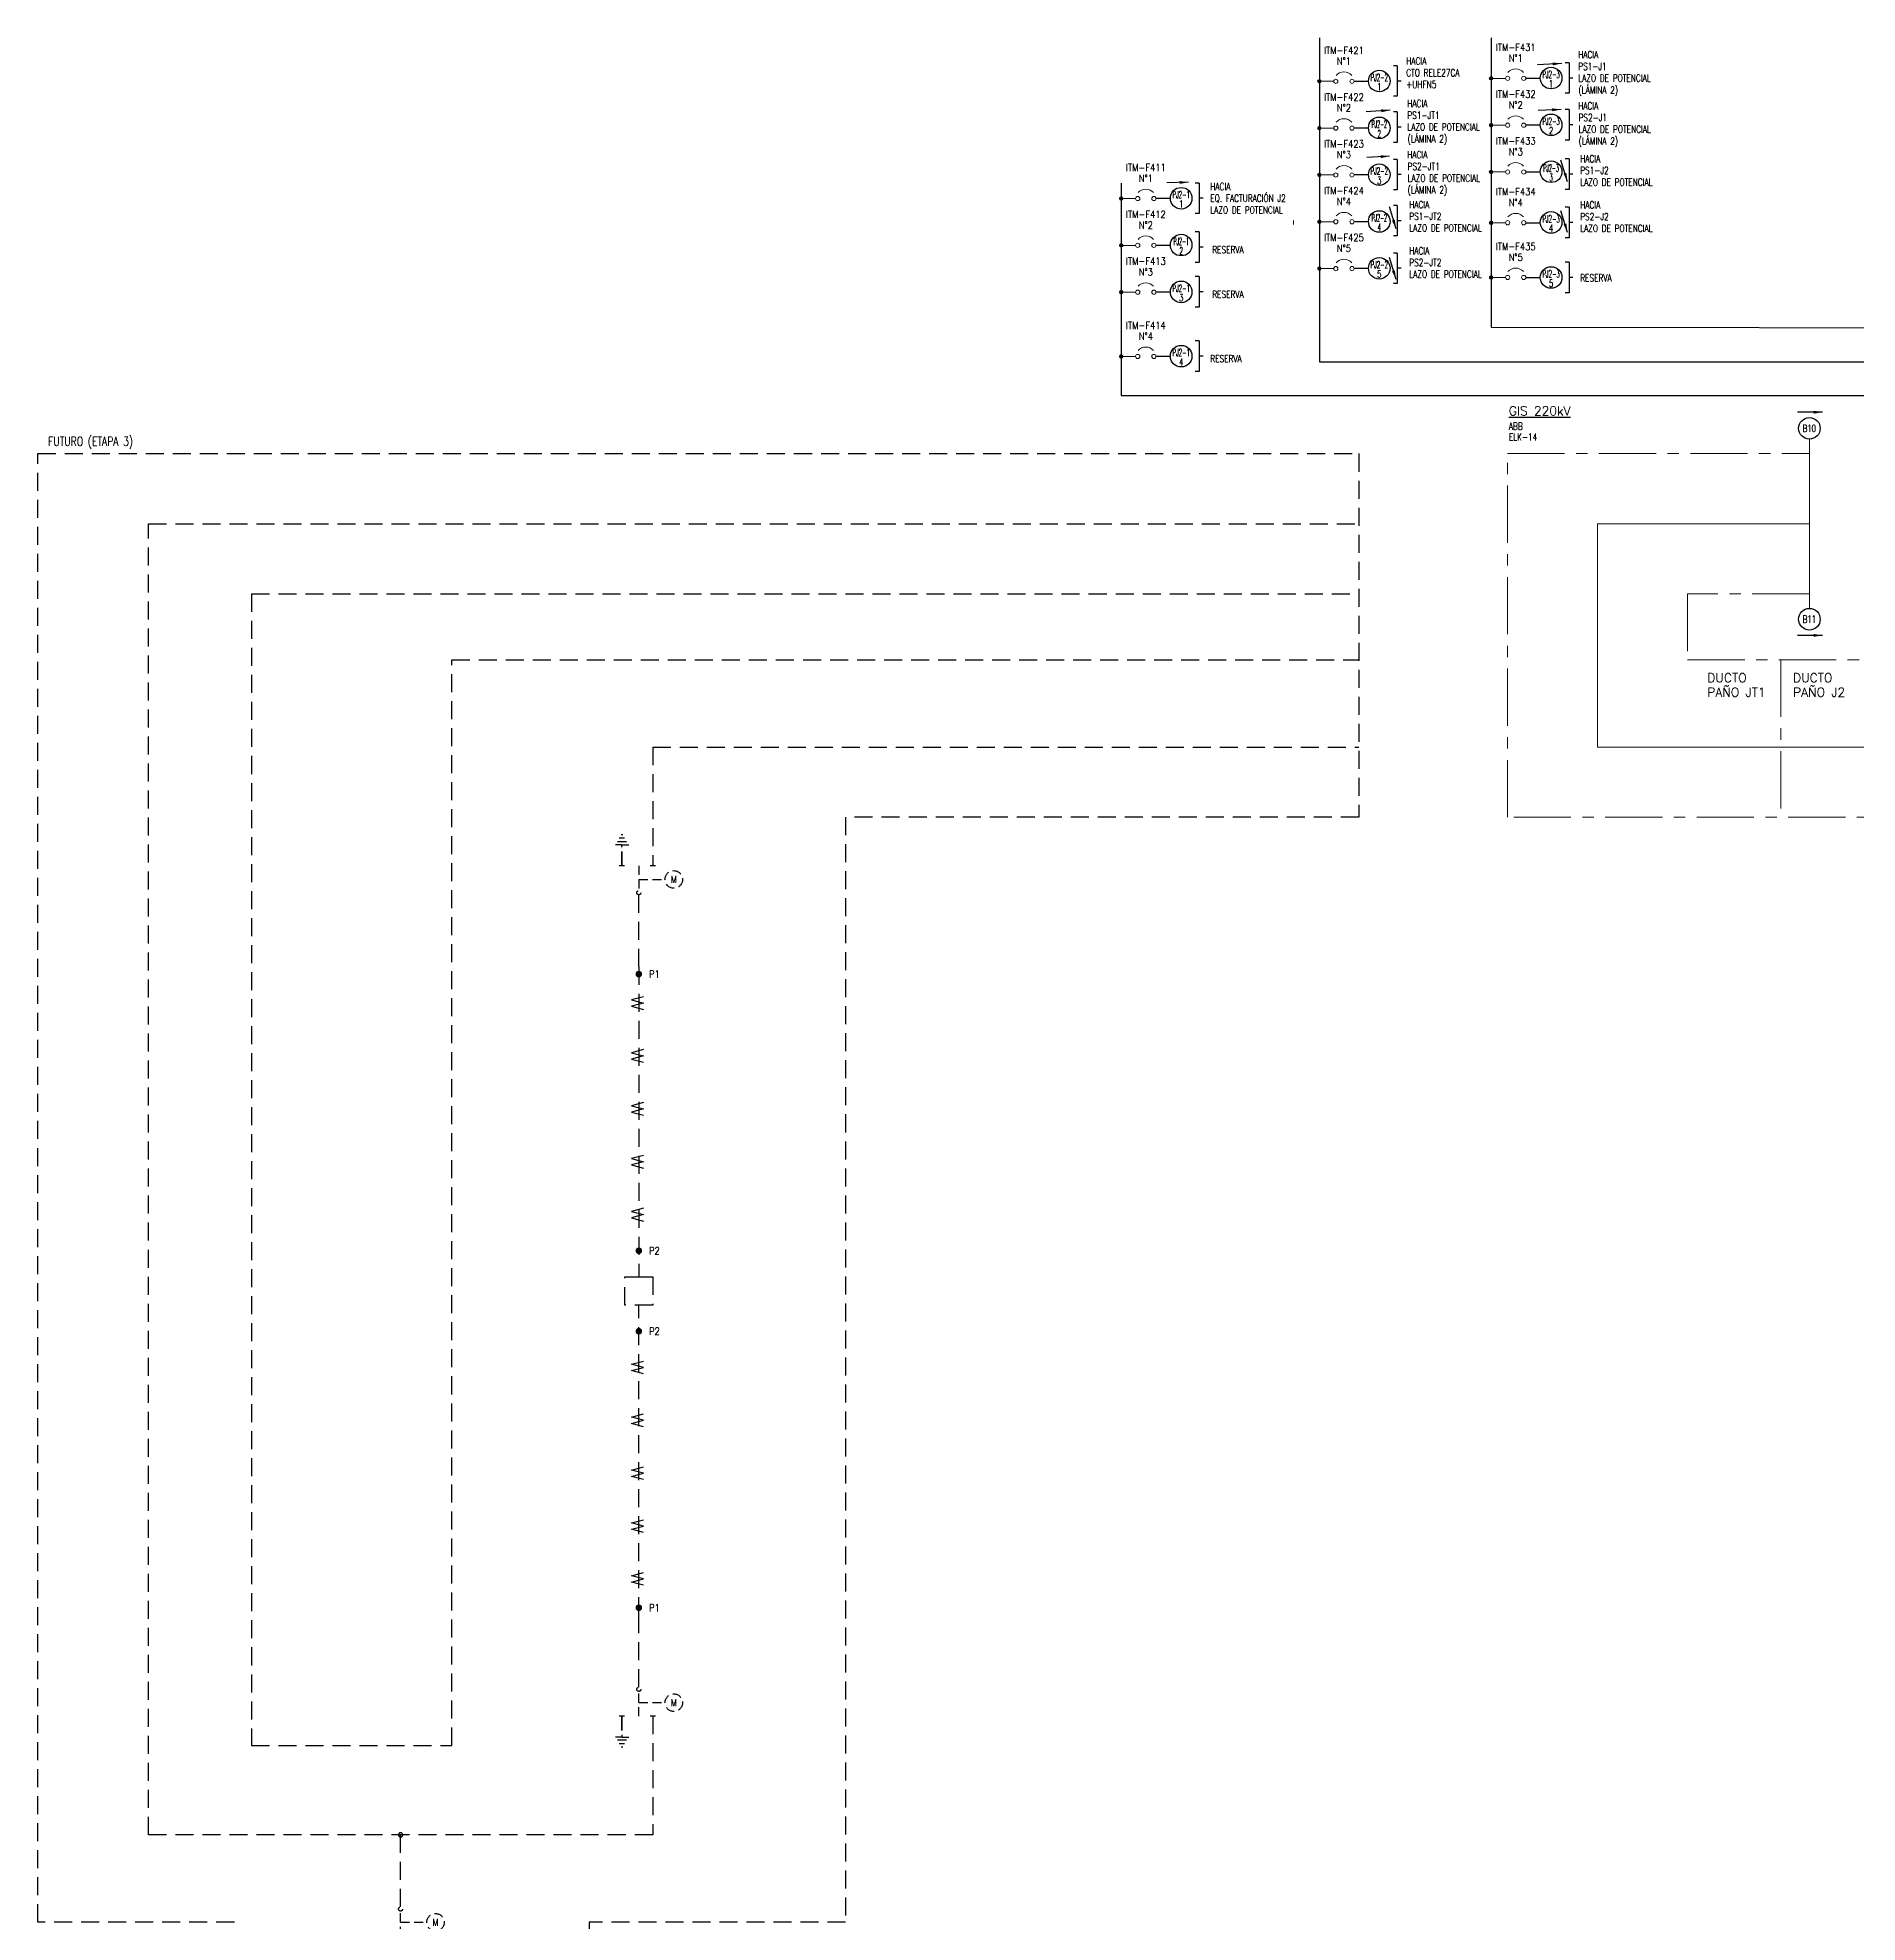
# Model space of a CAD drawing. Header units: millimetres. Extents: x 230619 to 232110, y 95653 to 96751.
# Drawn here: x 230619 to 231124, y 96194 to 96717 of the extents above; entities that cross this region are included whole.
import ezdxf
from ezdxf.enums import TextEntityAlignment as Align

# ---------------------------------------------------------------- set-up
doc = ezdxf.new("R2010")
doc.units = ezdxf.units.MM
doc.linetypes.add('CENTER', pattern=[50.8, 31.75, -6.35, 6.35, -6.35])
doc.linetypes.add('DASHED', pattern=[0.75, 0.5, -0.25])
for name, color, linetype in [('02TEXTOS', 2, 'Continuous'), ('2', 2, 'Continuous'), ('Futuro', 1, 'DASHED')]:
    doc.layers.add(name, color=color, linetype=linetype)
for name, color, linetype, lineweight in [('BARRAS', 3, 'Continuous', 30), ('EL-Nivel-220kV', 30, 'Continuous', 20), ('EL-Simbolos', 6, 'Continuous', 20), ('Instalaciones 220 kV', 3, 'Continuous', 20), ('Símbolos', 6, 'Continuous', 20), ('Texto', 2, 'Continuous', 20)]:
    doc.layers.add(name, color=color, linetype=linetype, lineweight=lineweight)
doc.styles.add('COLBUN', font='romans.shx', dxfattribs={"width": 0.85})
doc.styles.add('COLBUN2', font='romans.shx', dxfattribs={"width": 0.85})
doc.styles.add('ROMANS', font='romans', dxfattribs={"width": 0.85})
doc.styles.get("Standard").update_dxf_attribs({"font": 'arial.ttf'})
doc.styles.add('TRANSELEC', font='romans.shx', dxfattribs={"width": 0.85})
doc.dimstyles.new('ISO-25', dxfattribs={"dimtxt": 2.5, "dimasz": 2.5, "dimexe": 1.25, "dimexo": 0.625, "dimtad": 1, "dimtxsty": 'Standard', "dimcen": 2.5, "dimadec": 0, "dimazin": 0, "dimtfac": 1, "dimtmove": 0, "dimatfit": 3, "dimfxl": 1, "dimarcsym": 0})

# ---------------------------------------------------------------- blocks, each defined once
blk = doc.blocks.new('*U20')
at = {"layer": 'Símbolos'}
h = blk.add_hatch(color=256, dxfattribs=at)
edge = h.paths.add_edge_path()
edge.add_arc((0, 0), 0.509, 0, 360)
blk.add_lwpolyline([(0, -4), (0, 0)], dxfattribs=at)
for centre, radius in [((0, 0), 0.509), ((0, -4.58), 0.585), ((0, -9.06), 0.585)]:
    blk.add_circle(centre, radius, dxfattribs=at)
blk.add_arc((-0.27, -6.82), 2.88, 311.3624, 48.6376, dxfattribs=at)
blk = doc.blocks.new('*U86')
at = {"color": 0, "linetype": 'ByBlock', "ltscale": 5}
for points in [[(-4.48, 16.65), (-4.91, 16.65)], [(-4.7, 13.88), (-6.51, 13.88)], [(-3.42, 14.73), (-5.98, 14.73)], [(-3.95, 15.69), (-5.44, 15.69)], [(-4.7, 13.88), (-2.78, 13.88)], [(-4.7, 9.5), (-4.7, 13.88)], [(-4.7, 12.06), (-4.7, 9.5), (-4.7, 8.01)], [(-3.95, 8.01), (-5.44, 8.01)], [(-4.7, 8.01), (-4.7, 9.5)], [(0, 8.01), (0, 1.15)], [(4.59, 8.01), (3.1, 8.01)], [(0, 4.27), (7.26, 4.27)]]:
    blk.add_lwpolyline(points, dxfattribs=at)
for centre, radius in [((9.7, 4.27), 2.44), ((0, 0.57), 0.574)]:
    blk.add_circle(centre, radius, dxfattribs=at)
at = {"layer": '02TEXTOS', "lineweight": 60, "style": 'COLBUN2', "width": 0.85}
blk.add_text('M', height=1.95, dxfattribs=at).set_placement((9.7, 4.27), align=Align.MIDDLE_CENTER)
blk = doc.blocks.new('*U35')
at = {"color": 0, "linetype": 'ByBlock', "ltscale": 5}
for points in [[(0, 8.65), (0, 15.5)], [(0, 12.38), (7.26, 12.38)], [(-3.95, 8.65), (-5.44, 8.65)], [(-4.7, 8.65), (-4.7, 7.15)], [(-4.7, 4.59), (-4.7, 7.15), (-4.7, 8.65)], [(-4.7, 7.15), (-4.7, 2.77)], [(4.59, 8.65), (3.1, 8.65)], [(-4.7, 2.77), (-6.51, 2.77)], [(-3.42, 1.92), (-5.98, 1.92)], [(-3.95, 0.96), (-5.44, 0.96)], [(-4.48, 0), (-4.91, 0)], [(-4.7, 2.77), (-2.78, 2.77)]]:
    blk.add_lwpolyline(points, dxfattribs=at)
for centre, radius in [((0, 16.08), 0.574), ((9.7, 12.38), 2.44)]:
    blk.add_circle(centre, radius, dxfattribs=at)
at = {"layer": '02TEXTOS', "lineweight": 60, "style": 'COLBUN2', "width": 0.85}
blk.add_text('M', height=1.95, dxfattribs=at).set_placement((9.7, 12.38), align=Align.MIDDLE_CENTER)
blk = doc.blocks.new('52TMF')
at = {"layer": 'EL-Nivel-220kV', "color": 0, "linetype": 'ByBlock', "lineweight": -2, "ltscale": 10}
for p, q in [((-0.01, 90.02), (0, 3.9)), ((-0.01, -90.02), (0, -3.9))]:
    blk.add_line(p, q, dxfattribs=at)
at = {"layer": 'EL-Simbolos', "color": 0, "linetype": 'ByBlock', "lineweight": -2, "ltscale": 10}
blk.add_lwpolyline([(-3.9, -3.9), (-3.9, 3.9), (0, 3.9), (3.9, 3.9), (3.9, -3.9)], close=True, dxfattribs=at)
at = {"layer": 'Símbolos', "color": 0, "linetype": 'ByBlock', "lineweight": -2, "ltscale": 10}
for p, q in [((1.28, 81.71), (-2.02, 80.83)), ((-2.02, 80.83), (1.28, 79.95)), ((1.28, 79.95), (-2.02, 79.07)), ((-2.02, 79.07), (1.28, 78.18)), ((1.28, 67.03), (-2.02, 66.15)), ((-2.02, 66.15), (1.28, 65.26)), ((1.28, 65.26), (-2.02, 64.38)), ((-2.02, 64.38), (1.28, 63.5)), ((1.28, 52.35), (-2.02, 51.46)), ((-2.02, 51.46), (1.28, 50.58)), ((1.28, 50.58), (-2.02, 49.7)), ((-2.02, 49.7), (1.28, 48.81)), ((1.28, 37.66), (-2.02, 36.78)), ((-2.02, 36.78), (1.28, 35.9)), ((1.28, 35.9), (-2.02, 35.01)), ((-2.02, 35.01), (1.28, 34.13)), ((1.28, 22.98), (-2.02, 22.09)), ((-2.02, 22.09), (1.28, 21.21)), ((1.28, 21.21), (-2.02, 20.33)), ((-2.02, 20.33), (1.28, 19.44)), ((-2.01, -20.33), (1.28, -19.45)), ((1.28, -21.21), (-2.01, -20.33)), ((-2.01, -22.1), (1.28, -21.21)), ((1.28, -22.98), (-2.01, -22.1)), ((-2.01, -35.02), (1.28, -34.13)), ((1.28, -35.9), (-2.01, -35.02)), ((-2.01, -36.78), (1.28, -35.9)), ((1.28, -37.67), (-2.01, -36.78)), ((-2.01, -49.7), (1.28, -48.82)), ((1.28, -50.58), (-2.01, -49.7)), ((-2.01, -51.47), (1.28, -50.58)), ((1.28, -52.35), (-2.01, -51.47)), ((-2.02, -64.38), (1.28, -63.5)), ((1.28, -65.27), (-2.02, -64.38)), ((-2.02, -66.15), (1.28, -65.27)), ((1.28, -67.03), (-2.02, -66.15)), ((-2.02, -79.07), (1.28, -78.19)), ((1.28, -79.95), (-2.02, -79.07)), ((-2.02, -80.84), (1.28, -79.95)), ((1.28, -81.72), (-2.02, -80.84))]:
    blk.add_line(p, q, dxfattribs=at)
at = {"layer": 'Símbolos', "color": 0, "const_width": 0.94}
for points in [[(-0.47, 87.99, 1), (0.43, 87.99, 1)], [(-0.46, 11.17, 1), (0.44, 11.17, 1)], [(-0.46, -11.17, 1), (0.44, -11.17, 1)], [(-0.47, -87.95, 1), (0.43, -87.95, 1)]]:
    blk.add_lwpolyline(points, format="xyb", close=True, dxfattribs=at)
at = {"layer": '02TEXTOS', "color": 0, "style": 'ROMANS', "width": 0.85}
for s, p in [('P1', (4.31, 87.99)), ('P2', (4.31, 11.17)), ('P2', (4.31, -11.17)), ('P1', (4.31, -87.95))]:
    blk.add_text(s, height=2, dxfattribs=at).set_placement(p, align=Align.MIDDLE_CENTER)

msp = doc.modelspace()

# ---------------------------------------------------------------- linework, layer by layer
at = {"color": 6}
for points in [[(230974.96, 96716.98), (230974.96, 96627.01), (231171.59, 96626.99)], [(231022.66, 96716.98), (231022.66, 96636.6)], [(230919.96, 96676.63), (230919.96, 96617.59), (231171.64, 96617.59)], [(231022.66, 96636.6), (231171.64, 96636.42)]]:
    msp.add_lwpolyline(points, dxfattribs=at)
at = {"layer": '02TEXTOS'}
for centre in [(230991.6, 96704.95), (231039.31, 96705.77), (230991.6, 96691.95), (231039.31, 96692.77), (230991.6, 96678.95), (231039.31, 96679.77), (230936.6, 96672.4), (230991.6, 96665.95), (231039.31, 96665.68), (230936.6, 96659.4), (230991.6, 96652.95), (231039.31, 96650.4), (230936.6, 96646.4), (230936.6, 96628.55), (231111.03, 96608.51), (231111.03, 96555.51)]:
    msp.add_circle(centre, 3, dxfattribs=at)
at = {"layer": '2'}
for p, q in [((230996.6, 96709.18), (230995.52, 96709.18)), ((230996.6, 96709.18), (230996.6, 96700.71)), ((231044.31, 96710.01), (231043.23, 96710.01)), ((231044.31, 96710.01), (231044.31, 96701.54)), ((230997.68, 96704.95), (230996.6, 96704.95)), ((231045.39, 96705.77), (231044.31, 96705.77)), ((230996.6, 96700.71), (230995.52, 96700.71)), ((231044.31, 96701.54), (231043.23, 96701.54)), ((231044.31, 96697.01), (231043.23, 96697.01)), ((231044.31, 96697.01), (231044.31, 96688.54)), ((230996.6, 96696.39), (230995.52, 96696.39)), ((230996.6, 96696.39), (230996.6, 96687.92)), ((230997.68, 96692.16), (230996.6, 96692.16)), ((231045.39, 96692.77), (231044.31, 96692.77)), ((230996.6, 96687.92), (230995.52, 96687.92)), ((231044.31, 96688.54), (231043.23, 96688.54)), ((230996.6, 96683.18), (230995.52, 96683.18)), ((230996.6, 96683.18), (230996.6, 96674.71)), ((231044.31, 96683.33), (231043.23, 96683.33)), ((231044.31, 96683.33), (231044.31, 96674.86)), ((230941.6, 96676.63), (230940.52, 96676.63)), ((230941.6, 96676.63), (230941.6, 96668.16)), ((230997.68, 96678.95), (230996.6, 96678.95)), ((231045.39, 96679.1), (231044.31, 96679.1)), ((230942.68, 96672.4), (230941.6, 96672.4)), ((230996.6, 96674.71), (230995.52, 96674.71)), ((230996.6, 96674.71), (230995.52, 96674.71)), ((231044.31, 96674.86), (231043.23, 96674.86)), ((230941.6, 96668.16), (230940.52, 96668.16)), ((230996.6, 96670.39), (230995.52, 96670.39)), ((230996.6, 96670.39), (230996.6, 96661.92)), ((230997.68, 96666.16), (230996.6, 96666.16)), ((231044.31, 96669.91), (231043.23, 96669.91)), ((231044.31, 96669.91), (231044.31, 96661.45)), ((231045.39, 96665.68), (231044.31, 96665.68)), ((230941.6, 96663.06), (230940.52, 96663.06)), ((230941.6, 96663.06), (230941.6, 96654.59)), ((230996.6, 96661.92), (230995.52, 96661.92)), ((231044.31, 96661.45), (231043.23, 96661.45)), ((230942.68, 96658.82), (230941.6, 96658.82)), ((230996.6, 96657.18), (230995.52, 96657.18)), ((230996.6, 96657.18), (230996.6, 96648.71)), ((230941.6, 96654.59), (230940.52, 96654.59)), ((230941.6, 96650.63), (230940.52, 96650.63)), ((230941.6, 96650.63), (230941.6, 96642.16)), ((230997.68, 96652.95), (230996.6, 96652.95)), ((231044.31, 96654.63), (231043.23, 96654.63)), ((231044.31, 96654.63), (231044.31, 96646.16)), ((231045.39, 96650.4), (231044.31, 96650.4)), ((230942.68, 96646.4), (230941.6, 96646.4)), ((230996.6, 96648.71), (230995.52, 96648.71)), ((231044.31, 96646.16), (231043.23, 96646.16)), ((230941.6, 96642.16), (230940.52, 96642.16)), ((230941.6, 96632.78), (230940.52, 96632.78)), ((230941.6, 96632.78), (230941.6, 96624.31)), ((230941.6, 96624.31), (230940.52, 96624.31)), ((230942.68, 96628.55), (230941.6, 96628.55))]:
    msp.add_line(p, q, dxfattribs=at)
at = {"layer": 'BARRAS'}
for points in [[(230984.6, 96704.87), (230988.6, 96704.87)], [(231032.31, 96705.77), (231036.31, 96705.77)], [(230984.6, 96691.95), (230988.6, 96691.95)], [(231032.31, 96692.77), (231036.31, 96692.77)], [(230984.6, 96678.95), (230988.6, 96678.95)], [(231032.31, 96679.77), (231036.31, 96679.77)], [(230929.6, 96672.4), (230933.6, 96672.4)], [(230984.6, 96665.95), (230988.6, 96665.95)], [(231032.31, 96665.6), (231036.31, 96665.6)], [(230929.6, 96659.4), (230933.6, 96659.4)], [(230984.6, 96652.95), (230988.6, 96652.95)], [(231032.31, 96650.4), (231036.31, 96650.4)], [(230929.6, 96646.4), (230933.6, 96646.4)], [(230929.6, 96628.55), (230933.6, 96628.55)]]:
    msp.add_lwpolyline(points, dxfattribs=at)
at = {"layer": 'EL-Nivel-220kV'}
msp.add_lwpolyline([(231111.03, 96582.01), (231052.19, 96582.01), (231052.19, 96520), (231186.69, 96520), (231186.69, 96540)], dxfattribs=at)
at = {"layer": 'Futuro', "ltscale": 10}
msp.add_line((230985.93, 96601.48), (230985.93, 96500.53), dxfattribs=at)
for points in [[(230673.69, 96193.68), (230619.09, 96193.68), (230619.09, 96601.48), (230985.93, 96601.48)], [(230789.85, 96250.95), (230789.85, 96217.95), (230649.85, 96217.95), (230649.85, 96582.01), (230985.93, 96582.01)], [(230678.41, 96562.53), (230678.41, 96242.78), (230734.09, 96242.78), (230734.09, 96544.27), (230985.93, 96544.27)], [(230678.41, 96562.53), (230985.93, 96562.53)], [(230789.85, 96520), (230789.85, 96487)], [(230789.85, 96520), (230985.93, 96520)], [(230985.93, 96500.53), (230843.41, 96500.53), (230843.41, 96193.68), (230772.26, 96193.68)], [(230786.01, 96458.99), (230786.01, 96478.99)], [(230786.01, 96258.95), (230786.01, 96278.95)], [(230719.85, 96197.95), (230719.85, 96217.95)], [(230772.26, 96193.68), (230772.26, 96085.99)]]:
    msp.add_lwpolyline(points, dxfattribs=at)
msp.add_lwpolyline([(230719.25, 96217.95, -1), (230720.45, 96217.95, -1)], format="xyb", close=True, dxfattribs=at)
at = {"layer": 'Instalaciones 220 kV', "linetype": 'CENTER', "ltscale": 0.5}
msp.add_line((231103.09, 96544.27), (231103.09, 96500.53), dxfattribs=at)
msp.add_lwpolyline([(231404.57, 96033.12), (231404.57, 96193.68), (231273.43, 96193.68), (231273.43, 96500.53), (231027.19, 96500.53), (231027.19, 96601.48), (231111.03, 96601.48), (231111.03, 96562.53), (231077.19, 96562.53), (231077.19, 96544.27), (231128.03, 96544.27), (231128.03, 96651.96)], dxfattribs=at)
at = {"layer": 'Instalaciones 220 kV', "ltscale": 0.5}
msp.add_lwpolyline([(231111.03, 96605.51), (231111.03, 96558.51)], dxfattribs=at)
at = {"layer": 'Símbolos'}
msp.add_line((230967.83, 96666.24), (230967.77, 96665.11), dxfattribs=at)

# ---------------------------------------------------------------- block references
at = {"layer": 'Futuro', "ltscale": 10}
for name, p in [('*U86', (230786.01, 96478.99)), ('52TMF', (230786.02, 96368.97)), ('*U35', (230786.01, 96242.3)), ('*U35', (230719.85, 96181.29))]:
    msp.add_blockref(name, p, dxfattribs=at)
at = {"layer": 'Símbolos', "rotation": 90}
for p in [(230974.96, 96704.87), (231022.66, 96705.69), (230974.96, 96691.87), (231022.66, 96692.69), (230974.96, 96678.87), (231022.66, 96679.69), (230919.96, 96672.32), (230974.96, 96665.87), (231022.66, 96665.6), (230919.96, 96659.32), (230974.96, 96652.87), (231022.66, 96650.4), (230919.96, 96646.32), (230919.96, 96628.47)]:
    msp.add_blockref('*U20', p, dxfattribs=at)

# ---------------------------------------------------------------- texts
at = {"layer": '02TEXTOS', "style": 'TRANSELEC', "width": 0.75}
for s, p in [('HACIA', (231046.85, 96712.26)), ('CTO RELE27CA', (230999.1, 96707.25)), ('HACIA', (230999.1, 96710.5)), ('PS1-J1', (231046.85, 96709.01)), ('+UHFN5', (230999.1, 96704)), ('LAZO DE POTENCIAL', (231046.85, 96705.76)), ('(LÁMINA 2)', (231046.92, 96702.46)), ('HACIA', (230999.39, 96698.7)), ('HACIA', (231046.84, 96698.06)), ('PS1-JT1', (230999.39, 96695.45)), ('LAZO DE POTENCIAL', (230999.39, 96692.2)), ('PS2-J1', (231046.93, 96694.81)), ('LAZO DE POTENCIAL', (231046.93, 96691.56)), ('(LÁMINA 2)', (230999.46, 96688.9)), ('(LÁMINA 2)', (231046.93, 96688.31)), ('HACIA', (230999.38, 96684.49)), ('PS2-JT1', (230999.47, 96681.24)), ('HACIA', (231047.39, 96683.37)), ('PS1-J2', (231047.39, 96680.12)), ('HACIA', (230944.68, 96675.65)), ('LAZO DE POTENCIAL', (230999.47, 96677.99)), ('(LÁMINA 2)', (230999.47, 96674.74)), ('LAZO DE POTENCIAL', (231047.39, 96676.87)), ('EQ. FACTURACIÓN J2', (230944.68, 96672.4)), ('HACIA', (230999.93, 96670.63)), ('HACIA', (231047.39, 96670.55)), ('LAZO DE POTENCIAL', (230944.68, 96669.15)), ('PS1-JT2', (230999.93, 96667.38)), ('PS2-J2', (231047.39, 96667.3)), ('LAZO DE POTENCIAL', (230999.93, 96664.13)), ('LAZO DE POTENCIAL', (231047.39, 96664.06)), ('RESERVA', (230945.21, 96658.14)), ('HACIA', (230999.93, 96657.81)), ('PS2-JT2', (230999.93, 96654.56)), ('LAZO DE POTENCIAL', (230999.93, 96651.32)), ('RESERVA', (231047.39, 96650.28)), ('RESERVA', (230945.21, 96645.72)), ('RESERVA', (230944.67, 96627.87))]:
    msp.add_text(s, height=2, dxfattribs=at).set_placement(p, align=Align.MIDDLE_LEFT)
at = {"layer": '02TEXTOS', "style": 'TRANSELEC'}
for s, width, p in [('PJ2-3', 0.45, (231039.31, 96706.77)), ('PJ2-2', 0.45, (230991.6, 96705.95)), ('1', 0.7, (230991.6, 96703.35)), ('1', 0.7, (231039.31, 96704.18)), ('PJ2-2', 0.4, (230991.6, 96692.95)), ('PJ2-3', 0.45, (231039.31, 96693.77)), ('2', 0.7, (231039.31, 96691.18)), ('2', 0.45, (230991.6, 96690.35)), ('PJ2-3', 0.4, (231039.31, 96680.77)), ('PJ2-2', 0.45, (230991.6, 96679.95)), ('3', 0.7, (230991.6, 96677.35)), ('3', 0.45, (231039.31, 96678.18)), ('PJ2-1', 0.45, (230936.6, 96673.4)), ('1', 0.7, (230936.6, 96670.8)), ('PJ2-2', 0.4, (230991.6, 96666.95)), ('4', 0.45, (230991.6, 96664.35)), ('PJ2-3', 0.45, (231039.31, 96666.68)), ('PJ2-1', 0.4, (230936.6, 96660.4)), ('4', 0.7, (231039.31, 96664.09)), ('2', 0.45, (230936.6, 96657.8)), ('PJ2-2', 0.45, (230991.6, 96653.95)), ('5', 0.7, (230991.6, 96651.35)), ('PJ2-3', 0.45, (231039.31, 96651.4)), ('5', 0.7, (231039.31, 96648.8)), ('PJ2-1', 0.45, (230936.6, 96647.4)), ('3', 0.7, (230936.6, 96644.8)), ('PJ2-1', 0.45, (230936.6, 96629.55)), ('4', 0.7, (230936.6, 96626.95)), ('B10', 0.7, (231111.03, 96608.51)), ('B11', 0.7, (231111.03, 96555.51))]:
    msp.add_text(s, height=2, dxfattribs=dict(at, width=width)).set_placement(p, align=Align.MIDDLE_CENTER)
at = {"layer": '02TEXTOS', "style": 'COLBUN2'}
for s, p in [('%%UGIS 220kV', (231027.57, 96612.11)), ('DUCTO ', (231082.68, 96538)), ('DUCTO ', (231106.5, 96538)), ('PAÑO JT1', (231082.68, 96534)), ('PAÑO J2', (231106.5, 96534))]:
    msp.add_text(s, height=2.5, dxfattribs=at).set_placement(p)
at = {"layer": 'Futuro', "ltscale": 10, "style": 'COLBUN2', "width": 0.75}
msp.add_text('FUTURO (ETAPA 3)', height=2.5, dxfattribs=at).set_placement((230633.77, 96603.65), align=Align.CENTER)
at = {"layer": 'Texto', "style": 'ROMANS', "width": 0.85}
for s, p in [('ITM-F421', (230981.78, 96713.49)), ('ITM-F431', (231029.49, 96714.31)), ('N°1', (230981.78, 96710.49)), ('N°1', (231029.49, 96711.31)), ('ITM-F432', (231029.49, 96701.31)), ('ITM-F422', (230981.78, 96700.49)), ('N°2', (230981.78, 96697.49)), ('N°2', (231029.49, 96698.31)), ('ITM-F423', (230981.78, 96687.49)), ('ITM-F433', (231029.49, 96688.31)), ('N°3', (231029.49, 96685.31)), ('ITM-F411', (230926.78, 96680.94)), ('N°3', (230981.78, 96684.49)), ('N°1', (230926.78, 96677.94)), ('ITM-F424', (230981.78, 96674.49)), ('N°4', (230981.78, 96671.49)), ('ITM-F434', (231029.49, 96674.22)), ('N°4', (231029.49, 96671.22)), ('ITM-F412', (230926.78, 96667.94)), ('N°2', (230926.78, 96664.94)), ('ITM-F425', (230981.78, 96661.49)), ('ITM-F413', (230926.78, 96654.94)), ('N°5', (230981.78, 96658.49)), ('ITM-F435', (231029.49, 96659.01)), ('N°5', (231029.49, 96656.01)), ('N°3', (230926.78, 96651.94)), ('ITM-F414', (230926.78, 96637.09)), ('N°4', (230926.78, 96634.09))]:
    msp.add_text(s, height=2, dxfattribs=at).set_placement(p, align=Align.MIDDLE_CENTER)
at = {"layer": 'Texto', "style": 'COLBUN', "width": 0.75}
for s, p in [('ABB', (231027.57, 96608.11)), ('ELK-14', (231027.57, 96605.11))]:
    msp.add_text(s, height=2, dxfattribs=at).set_placement(p)

# ---------------------------------------------------------------- leaders
at = {"layer": '02TEXTOS'}
for points in [[(231042.27, 96709.84), (231035.55, 96709.42)], [(230994.64, 96696.84), (230987.92, 96696.42)], [(231042.11, 96697.07), (231035.76, 96696.74)], [(230994.48, 96684.08), (230988.13, 96683.74)], [(231043.9, 96676.93), (231042.03, 96683)], [(230938.64, 96676.83), (230932.64, 96676.72)], [(230996.27, 96663.93), (230994.4, 96670)], [(231043.9, 96662.85), (231042.03, 96668.92)], [(230996.27, 96649.85), (230994.4, 96655.92)], [(231114.68, 96612.99), (231107.73, 96612.99)], [(231114.68, 96551.02), (231107.73, 96551.02)]]:
    msp.add_leader(points, dimstyle='ISO-25', override={"dimgap": 0.625, "dimtad": 0}, dxfattribs=at)

doc.saveas('drawing.dxf')
